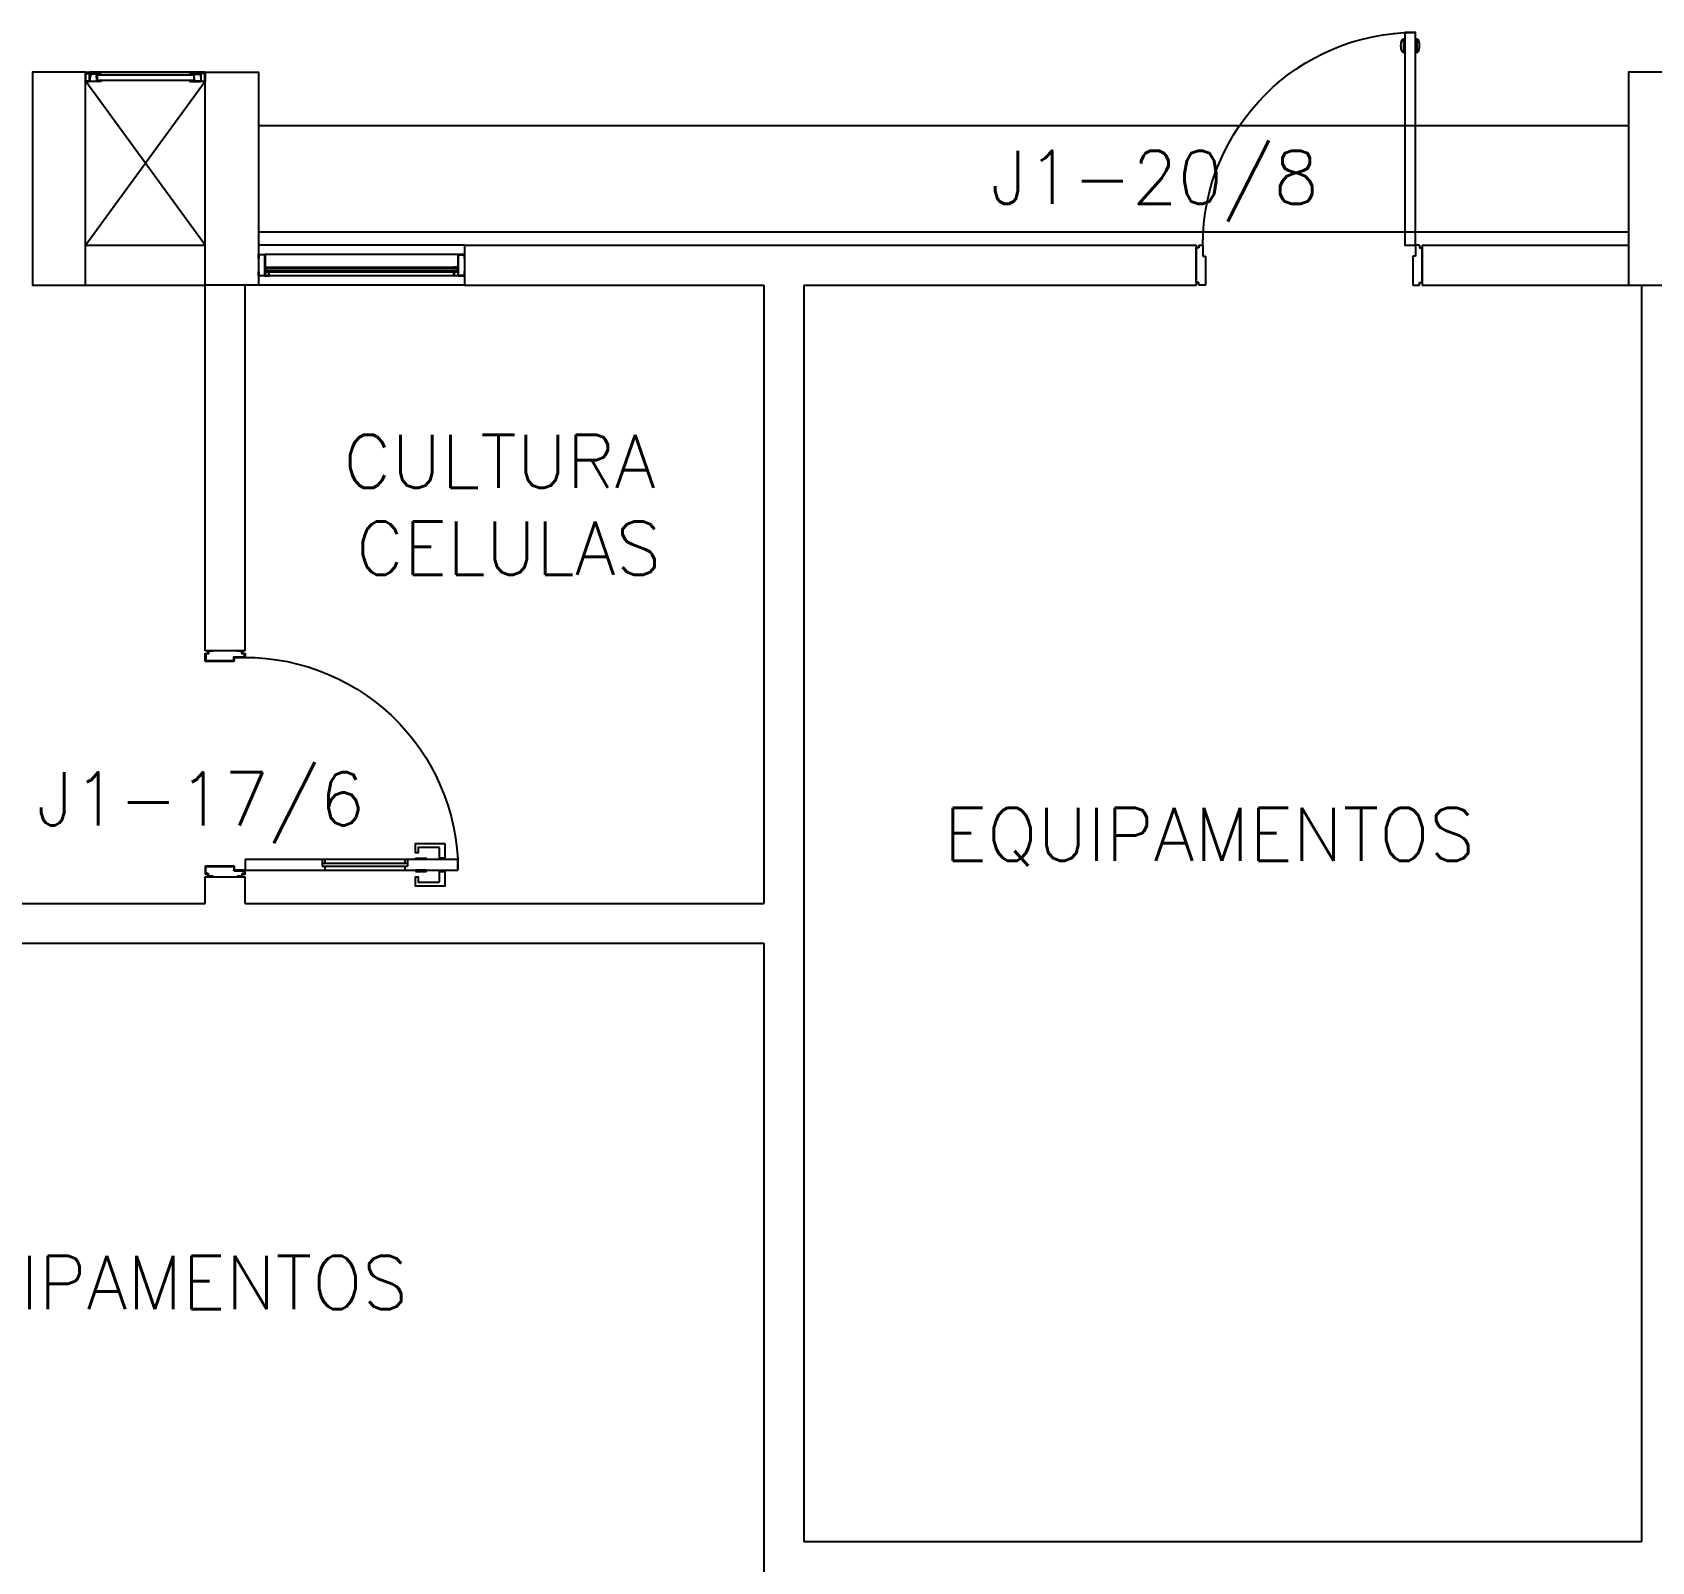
# Model space of a CAD drawing. Header units: millimetres. Extents: x 2801 to 3319, y 1187 to 1422.
# Drawn here: x 2996.32 to 3002.41, y 1345.47 to 1351.22 of the extents above; entities that cross this region are included whole.
import ezdxf

# ---------------------------------------------------------------- set-up
doc = ezdxf.new("R2010")
doc.units = ezdxf.units.MM
for name, color, linetype in [('AR-ALV', 2, 'Continuous'), ('AR-ESQ', 1, 'Continuous'), ('AR-ESTC', 3, 'Continuous'), ('AR-PEITORIL', 1, 'Continuous'), ('AR-PORTA', 1, 'Continuous'), ('AR-SHAFT', 1, 'Continuous'), ('DT-ESQ-BAGUETE-C', 2, 'Continuous'), ('DT-ESQ-BAGUETE-V', 1, 'Continuous'), ('DT-ESQ-CHAPA DOBRADA-V', 1, 'Continuous'), ('DT-ESQ-MARCO-V', 1, 'Continuous'), ('DT-ESQ-PERFIL CADEIRA-C', 2, 'Continuous'), ('DT-ESQ-PERFIL CADEIRA-V', 1, 'Continuous'), ('DT-ESQ-PERFIL U-C', 2, 'Continuous'), ('DT-ESQ-VENEZIANA-C', 2, 'Continuous'), ('DT-ESQ-VENEZIANA-V', 2, 'Continuous'), ('DT-ESQ-VIDRO-C', 2, 'Continuous'), ('ENDEREÇO', 2, 'Continuous'), ('maçaneta', 1, 'Continuous'), ('mov', 1, 'Continuous'), ('PM-PERFIL U-C', 2, 'Continuous'), ('PM-VIDRO', 1, 'Continuous'), ('pm1', 2, 'Continuous'), ('pm2', 2, 'Continuous'), ('TEXTO', 2, 'Continuous')]:
    doc.layers.add(name, color=color, linetype=linetype)
doc.styles.add('UNB-100', font='simplex.shx', dxfattribs={"height": 0.2})
doc.styles.add('UNB1-100', font='simplex.shx', dxfattribs={"height": 0.2})

# ---------------------------------------------------------------- blocks, each defined once
blk = doc.blocks.new('EF01-P')
at = {"layer": 'DT-ESQ-BAGUETE-C', "ltscale": 0.1}
for points in [[(0.0015, 0.035), (0.015, 0.035), (0.015, 0.0335), (0.0015, 0.0335), (0.0015, 0.005), (0.015, 0.005), (0.015, 0.0035), (0.0015, 0.0035, -0.414214), (0, 0.005), (0, 0.0335, -0.414214)], [(0.4485, 0.035), (0.435, 0.035), (0.435, 0.0335), (0.4485, 0.0335), (0.4485, 0.005), (0.435, 0.005), (0.435, 0.0035), (0.4485, 0.0035, 0.414214), (0.45, 0.005), (0.45, 0.0335, 0.414214)]]:
    blk.add_lwpolyline(points, format="xyb", close=True, dxfattribs=at)
at = {"layer": 'DT-ESQ-PERFIL CADEIRA-C', "color": 2, "ltscale": 0.1}
for points in [[(0.01, 0.0015), (0.01, 0.003), (0.0015, 0.003, 1), (0.0015, 0), (0.015, 0, 0.414214), (0.0165, 0.0015), (0.0165, 0.0335), (0.043, 0.0335)], [(0.407, 0.0065), (0.432, 0.0065), (0.432, 0.0165), (0.4335, 0.0165), (0.4335, 0.0065, -0.414214), (0.432, 0.005), (0.407, 0.005), (0.3935, 0.005, -1), (0.3935, 0.008), (0.407, 0.008), (0.407, 0.02), (0.407, 0.032), (0.3935, 0.032, -1), (0.3935, 0.035), (0.407, 0.035), (0.4335, 0.035, -0.414214), (0.435, 0.0335), (0.435, 0.0015), (0.4485, 0.0015)]]:
    blk.add_lwpolyline(points, format="xyb", dxfattribs=at)
at = {"layer": 'DT-ESQ-PERFIL CADEIRA-C', "ltscale": 0.1}
for points in [[(0.043, 0.0065), (0.018, 0.0065), (0.018, 0.0165), (0.0165, 0.0165), (0.0165, 0.0065, 0.414214), (0.018, 0.005), (0.043, 0.005), (0.0565, 0.005, 1), (0.0565, 0.008), (0.043, 0.008), (0.043, 0.02), (0.043, 0.032), (0.0565, 0.032, 1), (0.0565, 0.035), (0.043, 0.035), (0.0165, 0.035, 0.414214), (0.015, 0.0335), (0.015, 0.0015), (0.0015, 0.0015)], [(0.0415, 0.02), (0.0415, 0.032, -0.414214), (0.043, 0.0335), (0.0565, 0.0335)], [(0.0415, 0.02), (0.0415, 0.008, 0.414214), (0.043, 0.0065), (0.0565, 0.0065)], [(0.4085, 0.02), (0.4085, 0.032, 0.414214), (0.407, 0.0335), (0.3935, 0.0335)], [(0.4085, 0.02), (0.4085, 0.008, -0.414214), (0.407, 0.0065), (0.3935, 0.0065)], [(0.44, 0.0015), (0.44, 0.003), (0.4485, 0.003, -1), (0.4485, 0), (0.435, 0, -0.414214), (0.4335, 0.0015), (0.4335, 0.0335), (0.407, 0.0335)]]:
    blk.add_lwpolyline(points, format="xyb", dxfattribs=at)
at = {"layer": 'DT-ESQ-PERFIL CADEIRA-V', "ltscale": 0.1}
blk.add_line((0.015, 0), (0.435, 0), dxfattribs=at)
at = {"layer": 'DT-ESQ-VENEZIANA-C', "ltscale": 0.1}
for p, q in [((0.043, 0.0105), (0.407, 0.0105)), ((0.043, 0.009), (0.407, 0.009))]:
    blk.add_line(p, q, dxfattribs=at)
at = {"layer": 'DT-ESQ-VENEZIANA-V', "ltscale": 0.1}
blk.add_line((0.043, 0.031), (0.407, 0.031), dxfattribs=at)
blk = doc.blocks.new('EF04A-P')
at = {"layer": 'DT-ESQ-BAGUETE-C', "ltscale": 0.1}
for points in [[(0.039, -0.05), (0.0255, -0.05), (0.0255, -0.0485), (0.039, -0.0485), (0.039, -0.0365), (0.0255, -0.0365), (0.0255, -0.035), (0.039, -0.035, -0.414214), (0.0405, -0.0365), (0.0405, -0.0485, -0.414214)], [(0.736, -0.05), (0.7495, -0.05), (0.7495, -0.0485), (0.736, -0.0485), (0.736, -0.0365), (0.7495, -0.0365), (0.7495, -0.035), (0.736, -0.035, 0.414214), (0.7345, -0.0365), (0.7345, -0.0485, 0.414214)]]:
    blk.add_lwpolyline(points, format="xyb", close=True, dxfattribs=at)
at = {"layer": 'DT-ESQ-BAGUETE-V', "ltscale": 0.1}
blk.add_line((0.736, -0.05), (0.039, -0.05), dxfattribs=at)
at = {"layer": 'DT-ESQ-CHAPA DOBRADA-V', "ltscale": 0.1}
blk.add_line((0.735, -0.067), (0.04, -0.067), dxfattribs=at)
at = {"layer": 'DT-ESQ-MARCO-V', "ltscale": 0.1}
for p, q in [((0.0235, -0.035), (0.7515, -0.035)), ((0.0235, -0.115), (0.7515, -0.115))]:
    blk.add_line(p, q, dxfattribs=at)
at = {"layer": 'DT-ESQ-PERFIL U-C', "ltscale": 0.1}
for points in [[(0.025, -0.0655), (0.025, -0.0655, 0.414214), (0.0235, -0.067), (0.0235, -0.1135), (0.0015, -0.1135), (0.0015, -0.1), (0, -0.1), (0, -0.1135, 0.414214), (0.0015, -0.115), (0.0235, -0.115, 0.414214), (0.025, -0.1135), (0.025, -0.067), (0.04, -0.067, 1), (0.04, -0.064), (0.025, -0.064), (0.025, -0.0365, 0.414214), (0.0235, -0.035), (0.0015, -0.035, 0.414214), (0, -0.0365), (0, -0.05), (0.0015, -0.05), (0.0015, -0.0365), (0.0235, -0.0365), (0.0235, -0.064, 0.414214), (0.025, -0.0655), (0.04, -0.0655)], [(0.75, -0.0655), (0.75, -0.0655, -0.414214), (0.7515, -0.067), (0.7515, -0.1135), (0.7735, -0.1135), (0.7735, -0.1), (0.775, -0.1), (0.775, -0.1135, -0.414214), (0.7735, -0.115), (0.7515, -0.115, -0.414214), (0.75, -0.1135), (0.75, -0.067), (0.735, -0.067, -1), (0.735, -0.064), (0.75, -0.064), (0.75, -0.0365, -0.414214), (0.7515, -0.035), (0.7735, -0.035, -0.414214), (0.775, -0.0365), (0.775, -0.05), (0.7735, -0.05), (0.7735, -0.0365), (0.7515, -0.0365), (0.7515, -0.064, -0.414214), (0.75, -0.0655), (0.735, -0.0655)]]:
    blk.add_lwpolyline(points, format="xyb", dxfattribs=at)
at = {"layer": 'DT-ESQ-VIDRO-C', "ltscale": 0.1}
blk.add_lwpolyline([(0.027, -0.062), (0.027, -0.052), (0.748, -0.052), (0.748, -0.062)], close=True, dxfattribs=at)
blk = doc.blocks.new('pm80-alv-01p-b')
at = {"layer": 'maçaneta'}
for points in [[(0.025, 0.925), (0.02, 0.925), (0.02, 0.875), (0.025, 0.875)], [(0.065, 0.925), (0.07, 0.925), (0.07, 0.875), (0.065, 0.875)]]:
    blk.add_lwpolyline(points, dxfattribs=at)
at = {"layer": 'maçaneta', "extrusion": (0, 0, -1)}
blk.add_ellipse((0.02, 0.9), major_axis=(0, -0.025), ratio=0.4, start_param=0, end_param=3.141593, dxfattribs=at)
at = {"layer": 'maçaneta'}
blk.add_ellipse((0.07, 0.9), major_axis=(0, -0.025), ratio=0.4, start_param=0, end_param=3.141593, dxfattribs=at)
at = {"layer": 'mov'}
blk.add_arc((0.025, 0.15), 0.8, 0, 90, dxfattribs=at)
at = {"layer": 'pm1'}
blk.add_lwpolyline([(0.065, 0.95), (0.065, 0.15), (0.025, 0.15), (0.025, 0.95)], close=True, dxfattribs=at)
at = {"layer": 'pm2'}
for p, q in [((0, 0.01), (0, 0.14)), ((0.01, 0.14), (0, 0.14)), ((0.01, 0.15), (0.025, 0.15)), ((0.01, 0.15), (0.01, 0.14)), ((0.025, 0.15), (0.025, 0.109)), ((0.825, 0.15), (0.825, 0.109)), ((0.84, 0.15), (0.825, 0.15)), ((0.84, 0.15), (0.84, 0.14)), ((0.84, 0.14), (0.85, 0.14)), ((0.85, 0.01), (0.85, 0.14)), ((0.025, 0.109), (0.035, 0.109)), ((0.035, 0.109), (0.035, 0)), ((0.825, 0.109), (0.815, 0.109)), ((0.815, 0.109), (0.815, 0)), ((0.01, 0.01), (0, 0.01)), ((0.01, 0), (0.01, 0.01)), ((0.035, 0), (0.01, 0)), ((0.815, 0), (0.84, 0)), ((0.84, 0), (0.84, 0.01)), ((0.84, 0.01), (0.85, 0.01))]:
    blk.add_line(p, q, dxfattribs=at)
blk = doc.blocks.new('PM3V')
at = {"layer": 'maçaneta'}
for points in [[(0.02, 0.9), (-0.035, 0.9), (-0.035, 0.79), (0, 0.79), (0, 0.8), (-0.02, 0.8), (-0.02, 0.8785, -0.414214), (-0.0185, 0.88), (0.02, 0.88)], [(0.125, 0.9), (0.07, 0.9), (0.07, 0.88), (0.1085, 0.88, -0.414214), (0.11, 0.8785), (0.11, 0.8), (0.09, 0.8), (0.09, 0.79), (0.125, 0.79)]]:
    blk.add_lwpolyline(points, format="xyb", close=True, dxfattribs=at)
for points in [[(0.02, 0.79), (0.02, 0.83), (0.025, 0.83), (0.025, 0.79)], [(0.07, 0.79), (0.07, 0.83), (0.065, 0.83), (0.065, 0.79)]]:
    blk.add_lwpolyline(points, close=True, dxfattribs=at)
at = {"layer": 'mov'}
blk.add_arc((0.025, 0.15), 0.8, 356.84716, 90, dxfattribs=at)
at = {"layer": 'PM-PERFIL U-C'}
for p, q in [((0, 0.12), (0, 0.1385)), ((0.0015, 0.14), (0.01, 0.14)), ((0.002, 0.138), (0.002, 0.12)), ((0.0105, 0.138), (0.002, 0.138)), ((0.01, 0.14), (0.01, 0.1485)), ((0.0115, 0.15), (0.0235, 0.15)), ((0.012, 0.148), (0.012, 0.1395)), ((0.023, 0.148), (0.012, 0.148)), ((0.023, 0.1085), (0.023, 0.148)), ((0.025, 0.1485), (0.025, 0.109)), ((0.825, 0.1485), (0.825, 0.109)), ((0.8385, 0.15), (0.8265, 0.15)), ((0.827, 0.148), (0.838, 0.148)), ((0.827, 0.1085), (0.827, 0.148)), ((0.838, 0.148), (0.838, 0.1395)), ((0.8395, 0.138), (0.848, 0.138)), ((0.84, 0.14), (0.84, 0.1485)), ((0.8485, 0.14), (0.84, 0.14)), ((0.848, 0.138), (0.848, 0.12)), ((0.85, 0.12), (0.85, 0.1385)), ((0.002, 0.12), (0, 0.12)), ((0.038, 0.107), (0.0245, 0.107)), ((0.0385, 0.109), (0.025, 0.109)), ((0.038, 0.107), (0.038, 0.002)), ((0.04, 0.1075), (0.04, 0.0015)), ((0.81, 0.1075), (0.81, 0.0015)), ((0.8115, 0.109), (0.825, 0.109)), ((0.812, 0.107), (0.8255, 0.107)), ((0.812, 0.107), (0.812, 0.002)), ((0.848, 0.12), (0.85, 0.12)), ((0, 0.03), (0.002, 0.03)), ((0, 0.0115), (0, 0.03)), ((0.01, 0.01), (0.0015, 0.01)), ((0.002, 0.03), (0.002, 0.012)), ((0.002, 0.012), (0.0105, 0.012)), ((0.01, 0.0015), (0.01, 0.01)), ((0.0385, 0), (0.0115, 0)), ((0.012, 0.0105), (0.012, 0.002)), ((0.012, 0.002), (0.038, 0.002)), ((0.8115, 0), (0.8385, 0)), ((0.838, 0.002), (0.812, 0.002)), ((0.838, 0.0105), (0.838, 0.002)), ((0.848, 0.012), (0.8395, 0.012)), ((0.84, 0.0015), (0.84, 0.01)), ((0.84, 0.01), (0.8485, 0.01)), ((0.85, 0.03), (0.848, 0.03)), ((0.848, 0.03), (0.848, 0.012)), ((0.85, 0.0115), (0.85, 0.03))]:
    blk.add_line(p, q, dxfattribs=at)
for centre, start, end in [((0.0015, 0.1385), 90, 180), ((0.0115, 0.1485), 90, 180), ((0.0105, 0.1395), 270, 0), ((0.0235, 0.1485), 360, 90), ((0.8265, 0.1485), 90, 180), ((0.8395, 0.1395), 180, 270), ((0.8385, 0.1485), 0, 90), ((0.8485, 0.1385), 0, 90), ((0.0245, 0.1085), 180, 270), ((0.0385, 0.1075), 0, 90), ((0.8115, 0.1075), 90, 180), ((0.8255, 0.1085), 270, 0), ((0.0015, 0.0115), 180, 270), ((0.0115, 0.0015), 180, 270), ((0.0105, 0.0105), 0, 90), ((0.0385, 0.0015), 269.93864, 0), ((0.8115, 0.0015), 180, 270.06136), ((0.8395, 0.0105), 90, 180), ((0.8385, 0.0015), 270, 0), ((0.8485, 0.0115), 270, 0)]:
    blk.add_arc(centre, 0.0015, start, end, dxfattribs=at)
at = {"layer": 'PM-VIDRO'}
for p, q in [((0.04, 0.45), (0.04, 0.75)), ((0.05, 0.75), (0.05, 0.45))]:
    blk.add_line(p, q, dxfattribs=at)
at = {"layer": 'pm1'}
for p, q in [((0.025, 0.95), (0.065, 0.95)), ((0.025, 0.75), (0.025, 0.95)), ((0.065, 0.95), (0.065, 0.76)), ((0.04, 0.75), (0.025, 0.75)), ((0.065, 0.76), (0.04, 0.76)), ((0.04, 0.75), (0.04, 0.76)), ((0.05, 0.76), (0.05, 0.75)), ((0.065, 0.75), (0.05, 0.75)), ((0.065, 0.76), (0.065, 0.75)), ((0.025, 0.15), (0.025, 0.45)), ((0.04, 0.45), (0.025, 0.45)), ((0.04, 0.44), (0.04, 0.45)), ((0.065, 0.44), (0.04, 0.44)), ((0.065, 0.45), (0.05, 0.45)), ((0.05, 0.45), (0.05, 0.44)), ((0.065, 0.45), (0.065, 0.44)), ((0.065, 0.44), (0.065, 0.15)), ((0.065, 0.15), (0.025, 0.15))]:
    blk.add_line(p, q, dxfattribs=at)
at = {"layer": 'pm2'}
for p, q in [((0.025, 0.45), (0.025, 0.75)), ((0.065, 0.75), (0.065, 0.45)), ((0.025, 0.15), (0.025, 0.109)), ((0.025, 0.109), (0.035, 0.109)), ((0.8252, 0.109), (0.8152, 0.109)), ((0.8152, 0), (0.8402, 0)), ((0.8402, 0.01), (0.8502, 0.01)), ((0.8402, 0), (0.8402, 0.01))]:
    blk.add_line(p, q, dxfattribs=at)

msp = doc.modelspace()

# ---------------------------------------------------------------- linework, layer by layer
at = {"layer": 'AR-ALV'}
for p, q in [((2996.5249, 1350.4248), (2996.9749, 1350.4248)), ((2997.9499, 1350.4248), (2999.0749, 1350.4248)), ((2997.9499, 1350.4248), (2997.9499, 1350.2748)), ((2998.5749, 1350.4248), (3000.6999, 1350.4248)), ((3000.6999, 1350.4248), (3000.6999, 1350.2748)), ((3001.5499, 1350.4248), (3001.5499, 1350.2748)), ((3001.5499, 1350.4248), (3002.3249, 1350.4248)), ((3001.5699, 1350.4248), (3002.3249, 1350.4248)), ((2996.5249, 1350.2748), (2996.9749, 1350.2748)), ((2996.9749, 1348.9), (2996.9749, 1350.2748)), ((2997.1249, 1348.9), (2997.1249, 1350.2748)), ((2997.9499, 1350.2748), (2999.0749, 1350.2748)), ((2999.0749, 1350.2748), (2999.0749, 1347.9498)), ((2999.2249, 1350.2748), (2999.2249, 1345.5498)), ((2999.2249, 1350.2748), (3000.6999, 1350.2748)), ((3001.5499, 1350.2748), (3002.3249, 1350.2748)), ((3001.5699, 1350.2748), (3002.3249, 1350.2748)), ((3002.3749, 1350.2748), (3002.3749, 1345.5498)), ((2997.1249, 1348.9), (2996.9749, 1348.9)), ((2996.9749, 1347.9498), (2996.9749, 1348.0498)), ((2996.9749, 1348.0498), (2997.1249, 1348.0498)), ((2997.1249, 1347.9498), (2997.1249, 1348.0498)), ((2994.4249, 1347.9498), (2996.9749, 1347.9498)), ((2997.1249, 1347.9498), (2999.0749, 1347.9498)), ((2994.4249, 1347.7998), (2999.0749, 1347.7998)), ((2999.0749, 1347.7998), (2999.0749, 1345.2998)), ((3002.3749, 1345.5498), (2999.2249, 1345.5498))]:
    msp.add_line(p, q, dxfattribs=at)
at = {"layer": 'AR-ESTC'}
for points in [[(2996.5249, 1351.0748), (2996.3249, 1351.0748), (2996.3249, 1350.2748), (2996.5249, 1350.2748)], [(2996.9749, 1351.0748), (2997.1749, 1351.0748), (2997.1749, 1350.2748), (2996.9749, 1350.2748)], [(3002.5249, 1351.0748), (3002.3249, 1351.0748), (3002.3249, 1350.2748), (3002.5249, 1350.2748)]]:
    msp.add_lwpolyline(points, close=True, dxfattribs=at)
at = {"layer": 'AR-PEITORIL'}
for p, q in [((2997.9499, 1350.4248), (2997.1749, 1350.4248)), ((2997.9499, 1350.2748), (2997.1749, 1350.2748))]:
    msp.add_line(p, q, dxfattribs=at)
at = {"layer": 'AR-SHAFT'}
for p, q in [((2996.5249, 1350.4248), (2996.9749, 1351.0413)), ((2996.9749, 1350.4248), (2996.5264, 1351.0398)), ((2997.1749, 1350.8748), (3002.3249, 1350.8748)), ((2997.1749, 1350.4748), (3002.3249, 1350.4748))]:
    msp.add_line(p, q, dxfattribs=at)

# ---------------------------------------------------------------- block references
at = {"layer": 'AR-ESQ', "rotation": 180}
for name, p in [('EF01-P', (2996.9749, 1351.0748)), ('EF04A-P', (2997.9499, 1350.2748))]:
    msp.add_blockref(name, p, dxfattribs=at)
at = {"layer": 'AR-PORTA', "xscale": -1}
msp.add_blockref('pm80-alv-01p-b', (3001.5499, 1350.2748), dxfattribs=at)
at = {"layer": 'AR-PORTA', "xscale": -1, "rotation": 270}
msp.add_blockref('PM3V', (2996.9749, 1348.0498), dxfattribs=at)

# ---------------------------------------------------------------- texts
at = {"layer": 'ENDEREÇO', "style": 'UNB1-100'}
for s, p in [('J1-20/8', (2999.9273, 1350.58)), ('J1-17/6', (2996.3412, 1348.2431))]:
    msp.add_text(s, height=0.2, dxfattribs=at).set_placement(p)
at = {"layer": 'TEXTO', "style": 'UNB-100'}
for s, p in [('CULTURA', (2997.4941, 1349.512)), ('CELULAS', (2997.5412, 1349.1856)), ('EQUIPAMENTOS', (2999.7513, 1348.1097)), ('EQUIPAMENTOS', (2995.7397, 1346.4241))]:
    msp.add_text(s, height=0.2, dxfattribs=at).set_placement(p)

doc.saveas('drawing.dxf')
